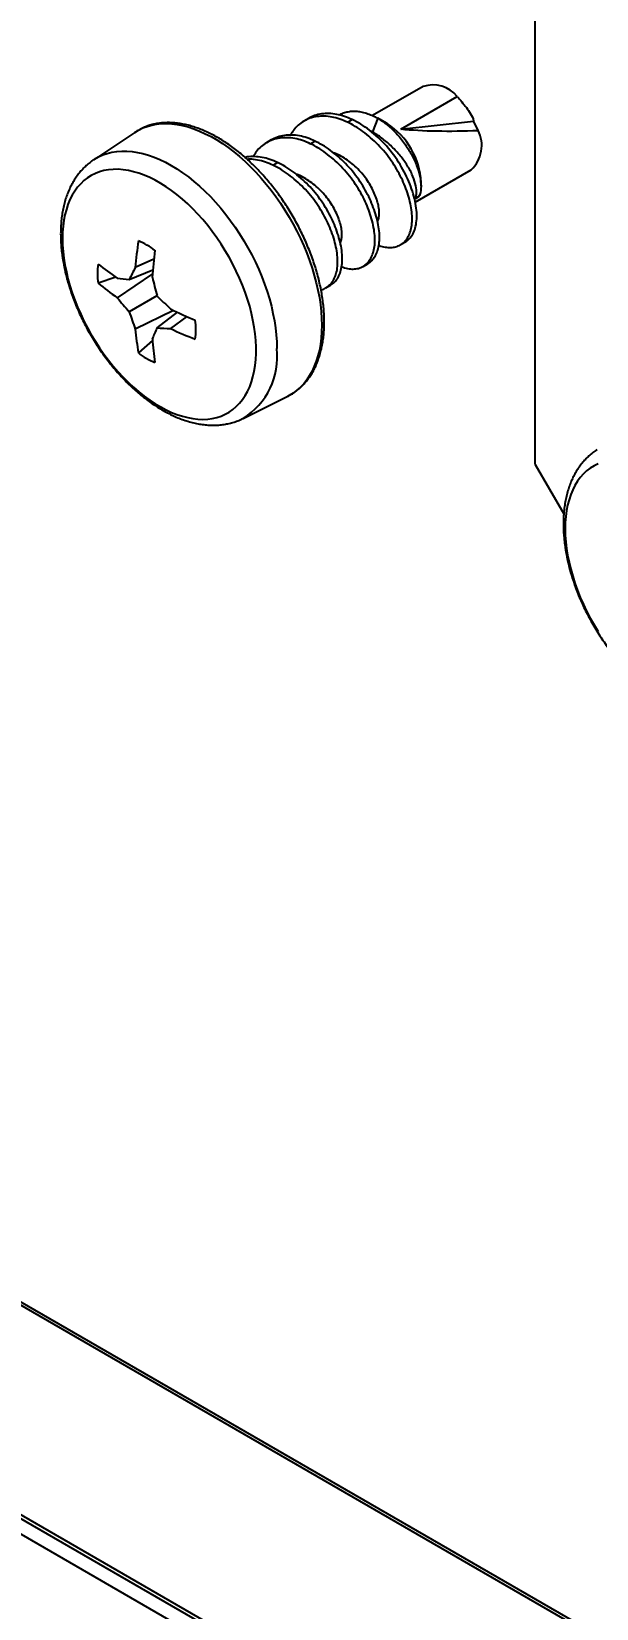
# Model space of a CAD drawing. Extents: x -0.1 to 12.3, y -8.6 to 0.1.
# Drawn here: x 1.294 to 1.89, y -7.258 to -5.594 of the extents above; entities that cross this region are included whole.
import ezdxf
from ezdxf import colors
from ezdxf.entities.mleader import LeaderData, LeaderLine
from ezdxf.math import Vec2, Vec3

# ---------------------------------------------------------------- set-up
doc = ezdxf.new("R2010")
doc.units = 0
doc.header["$LTSCALE"] = 0.5
doc.header["$MEASUREMENT"] = 0
for name, color, linetype in [('Brackets', 181, 'CONTINUOUS'), ('Dimension', 10, 'CONTINUOUS'), ('FAB DWG', 221, 'CONTINUOUS'), ('Hardware', 242, 'CONTINUOUS'), ('Housing', 150, 'CONTINUOUS')]:
    doc.layers.add(name, color=color, linetype=linetype)
doc.styles.get("Standard").update_dxf_attribs({"font": 'arial.ttf'})

msp = doc.modelspace()

# ---------------------------------------------------------------- linework, layer by layer
at = {"layer": 'Brackets', "linetype": 'Continuous', "lineweight": 25, "transparency": 16777216}
for q in [(1.8253, -4.8327), (1.8553, -6.103)]:
    msp.add_line((1.8253, -6.051), q, dxfattribs=at)
at = {"layer": 'Dimension', "transparency": 16777216}
msp.add_open_spline([(0.2566, -7.2276), (0.0639, -5.6495), (1.4465, -4.8647), (2.829, -4.0798), (2.6363, -2.5017)], degree=3, dxfattribs=at)
at = {"layer": 'Hardware', "linetype": 'Continuous', "lineweight": 25, "transparency": 16777216}
for p, q in [((1.7069, -5.6525), (1.6537, -5.6832)), ((1.6835, -5.6973), (1.7429, -5.663)), ((1.5861, -5.6861), (1.5812, -5.6889)), ((1.6272, -5.6901), (1.6321, -5.6873)), ((1.6593, -5.686), (1.6537, -5.7004)), ((1.6689, -5.6916), (1.6593, -5.686)), ((1.4028, -5.7008), (1.3595, -5.7297)), ((1.6537, -5.7004), (1.6516, -5.6997)), ((1.6835, -5.6973), (1.7602, -5.6889)), ((1.5468, -5.7088), (1.542, -5.7116)), ((1.5879, -5.7128), (1.5928, -5.71)), ((1.5486, -5.7354), (1.5535, -5.7326)), ((1.6987, -5.7743), (1.7576, -5.7403)), ((1.7048, -5.7577), (1.7048, -5.7536)), ((1.7012, -5.7695), (1.6988, -5.7709)), ((1.6829, -5.8196), (1.6878, -5.8168)), ((1.423, -5.8347), (1.4033, -5.8435)), ((1.3828, -5.8535), (1.3642, -5.8598)), ((1.4216, -5.8501), (1.3842, -5.8753)), ((1.4219, -5.846), (1.3969, -5.8562)), ((1.6436, -5.8423), (1.6485, -5.8395)), ((1.6043, -5.8649), (1.6092, -5.8621)), ((1.4262, -5.8731), (1.3969, -5.89)), ((1.4438, -5.8886), (1.4033, -5.9084)), ((1.4475, -5.8903), (1.4262, -5.9069)), ((1.4578, -5.8951), (1.4404, -5.9077)), ((1.4215, -5.9204), (1.4067, -5.9334)), ((1.5171, -6.0025), (1.5637, -5.9795)), ((1.5638, -5.9794), (1.5637, -5.9795))]:
    msp.add_line(p, q, dxfattribs=at)
at = {"layer": 'Hardware', "linetype": 'Continuous', "lineweight": 25, "transparency": 16777216, "flags": 128}
for points in [[(1.4028, -5.7008), (1.4068, -5.6984), (1.4112, -5.6962), (1.4159, -5.6945), (1.4208, -5.6931), (1.4258, -5.6921), (1.431, -5.6916), (1.4364, -5.6915), (1.4419, -5.6918), (1.4476, -5.6925), (1.4533, -5.6936), (1.4592, -5.6951), (1.4651, -5.6971), (1.4711, -5.6994), (1.4771, -5.7022), (1.4832, -5.7053), (1.4892, -5.7088), (1.4953, -5.7127), (1.5013, -5.7169), (1.5073, -5.7214), (1.5132, -5.7263), (1.5191, -5.7316), (1.5248, -5.7371), (1.5305, -5.7429), (1.536, -5.749), (1.5414, -5.7553), (1.5466, -5.7619), (1.5516, -5.7686), (1.5565, -5.7756), (1.5612, -5.7828), (1.5656, -5.7901), (1.5699, -5.7976), (1.5738, -5.8051), (1.5776, -5.8128), (1.5811, -5.8205), (1.5843, -5.8283), (1.5872, -5.8361), (1.5899, -5.844), (1.5922, -5.8518), (1.5943, -5.8595), (1.596, -5.8673), (1.5975, -5.8749), (1.5986, -5.8824), (1.5994, -5.8898), (1.5999, -5.8971), (1.6, -5.9042), (1.5999, -5.9111), (1.5994, -5.9178), (1.5986, -5.9242), (1.5975, -5.9305), (1.596, -5.9364), (1.5943, -5.9421), (1.5922, -5.9475), (1.5899, -5.9526), (1.5872, -5.9574), (1.5843, -5.9618), (1.5811, -5.9659), (1.5776, -5.9696), (1.5738, -5.9729), (1.5699, -5.9759), (1.5656, -5.9785), (1.5638, -5.9794)], [(1.3595, -5.7297), (1.3603, -5.7292), (1.3646, -5.7267), (1.3691, -5.7246), (1.3738, -5.723), (1.3787, -5.7217), (1.3837, -5.7209), (1.389, -5.7205), (1.3944, -5.7206), (1.4, -5.721), (1.4056, -5.7219), (1.4114, -5.7232), (1.4173, -5.7249), (1.4232, -5.727), (1.4292, -5.7295), (1.4352, -5.7324), (1.4412, -5.7357), (1.4473, -5.7394), (1.4533, -5.7434), (1.4593, -5.7478), (1.4652, -5.7525), (1.471, -5.7576), (1.4768, -5.763), (1.4825, -5.7686), (1.488, -5.7746), (1.4934, -5.7808), (1.4987, -5.7873), (1.5038, -5.794), (1.5087, -5.8009), (1.5134, -5.808), (1.5179, -5.8152), (1.5222, -5.8226), (1.5262, -5.8301), (1.53, -5.8377), (1.5335, -5.8454), (1.5367, -5.8532), (1.5397, -5.861), (1.5424, -5.8688), (1.5448, -5.8765), (1.5469, -5.8843), (1.5486, -5.892), (1.5501, -5.8996), (1.5512, -5.9071), (1.552, -5.9145), (1.5525, -5.9217), (1.5527, -5.9288)], [(1.3265, -5.8127), (1.3267, -5.8195), (1.3272, -5.8264), (1.328, -5.8335), (1.3291, -5.8407), (1.3306, -5.848), (1.3323, -5.8554), (1.3344, -5.8628), (1.3368, -5.8703), (1.3395, -5.8777), (1.3424, -5.8852), (1.3457, -5.8926), (1.3492, -5.8999), (1.3529, -5.9071), (1.3569, -5.9143), (1.3612, -5.9213), (1.3656, -5.9281), (1.3703, -5.9347), (1.3751, -5.9412), (1.3801, -5.9474), (1.3853, -5.9534), (1.3906, -5.9591), (1.396, -5.9646), (1.4015, -5.9697), (1.4071, -5.9745), (1.4128, -5.9791), (1.4186, -5.9832), (1.4243, -5.987), (1.4301, -5.9904), (1.4359, -5.9935), (1.4416, -5.9962), (1.4473, -5.9984), (1.453, -6.0003), (1.4586, -6.0017), (1.464, -6.0027), (1.4694, -6.0034), (1.4746, -6.0035), (1.4797, -6.0033), (1.4846, -6.0026), (1.4894, -6.0016), (1.4939, -6.0001), (1.4983, -5.9982), (1.5024, -5.9959), (1.5063, -5.9931), (1.5099, -5.99), (1.5133, -5.9866), (1.5164, -5.9827), (1.5192, -5.9785), (1.5217, -5.974), (1.524, -5.9691), (1.5259, -5.9639), (1.5275, -5.9585), (1.5288, -5.9527), (1.5298, -5.9467), (1.5304, -5.9404), (1.5308, -5.9339), (1.5308, -5.9273), (1.5304, -5.9204), (1.5298, -5.9134), (1.5288, -5.9063), (1.5275, -5.899), (1.5259, -5.8917), (1.524, -5.8843), (1.5217, -5.8768), (1.5192, -5.8694), (1.5164, -5.8619), (1.5133, -5.8545), (1.5099, -5.8471), (1.5063, -5.8398), (1.5024, -5.8326), (1.4983, -5.8256), (1.4939, -5.8186), (1.4894, -5.8119), (1.4846, -5.8053), (1.4797, -5.799), (1.4746, -5.7929), (1.4694, -5.787), (1.464, -5.7815), (1.4586, -5.7762), (1.453, -5.7712), (1.4473, -5.7665), (1.4416, -5.7622), (1.4359, -5.7582), (1.4301, -5.7546), (1.4243, -5.7513), (1.4186, -5.7485), (1.4128, -5.746), (1.4071, -5.7439), (1.4015, -5.7423), (1.396, -5.7411), (1.3906, -5.7402), (1.3853, -5.7398), (1.3801, -5.7399), (1.3751, -5.7403), (1.3703, -5.7412), (1.3656, -5.7425), (1.3612, -5.7442), (1.3569, -5.7463), (1.3529, -5.7488), (1.3492, -5.7517), (1.3457, -5.755), (1.3424, -5.7586), (1.3395, -5.7627), (1.3368, -5.767), (1.3344, -5.7717), (1.3323, -5.7768), (1.3306, -5.7821), (1.3291, -5.7877), (1.328, -5.7936), (1.3272, -5.7998), (1.3267, -5.8061), (1.3265, -5.8127)], [(1.8898, -6.0358), (1.8906, -6.0353)], [(1.8915, -6.0503), (1.8873, -6.0524), (1.8833, -6.0549), (1.8795, -6.0578), (1.876, -6.0611), (1.8728, -6.0648), (1.8698, -6.0688), (1.8671, -6.0732), (1.8648, -6.0779), (1.8627, -6.0829), (1.8609, -6.0883), (1.8594, -6.0939), (1.8583, -6.0998), (1.8575, -6.1059), (1.857, -6.1123), (1.8568, -6.1189)], [(1.8568, -6.1189), (1.857, -6.1256), (1.8575, -6.1326), (1.8583, -6.1396), (1.8594, -6.1468), (1.8609, -6.1541), (1.8627, -6.1615), (1.8648, -6.1689), (1.8671, -6.1764), (1.8698, -6.1839), (1.8728, -6.1913), (1.876, -6.1987), (1.8795, -6.206), (1.8833, -6.2133), (1.8873, -6.2204), (1.8915, -6.2274)]]:
    msp.add_lwpolyline(points, dxfattribs=at)
at = {"layer": 'Hardware', "linetype": 'Continuous', "lineweight": 25, "transparency": 16777216}
for centre, radius, start, end in [((1.7177, -5.6826), 0.0319, 37.7966, 109.664), ((1.6276, -5.7568), 0.0772, 2.3762, 57.6184), ((1.7337, -5.7145), 0.0351, 312.8388, 26.7548), ((1.6864, -5.7529), 0.0219, 304.3394, 321.8962), ((1.8333, -5.8805), 0.4316, 171.3015, 175.0724), ((1.3812, -5.8793), 0.0689, 51.6399, 68.3655), ((1.9699, -5.8918), 0.55, 173.0498, 176.0403), ((1.4324, -5.8498), 0.069, 171.6386, 188.3614), ((1.5849, -5.5603), 0.3561, 231.6968, 235.6921), ((1.4432, -5.4515), 0.4073, 261.6677, 263.4715), ((1.7338, -6.0178), 0.3736, 152.1901, 154.3687), ((1.9539, -5.7277), 0.5473, 193.3226, 195.3992), ((1.5599, -5.6269), 0.3042, 229.9617, 234.7228), ((1.7227, -5.5957), 0.439, 219.5573, 222.0957), ((1.8159, -5.4888), 0.5473, 224.6014, 226.678), ((1.6818, -5.3928), 0.55, 243.9623, 246.9525), ((1.8147, -5.755), 0.439, 197.9049, 200.4431), ((1.3983, -5.9089), 0.069, 351.6386, 8.3614), ((1.7063, -5.8804), 0.3043, 185.2798, 190.0406), ((1.7997, -6.0691), 0.4072, 156.5358, 158.3402), ((1.7765, -5.892), 0.3562, 184.3107, 188.3058), ((1.4546, -5.5343), 0.3737, 265.6382, 267.8164), ((1.6233, -5.5168), 0.4316, 244.9303, 248.7011), ((1.4494, -5.8794), 0.0689, 231.6399, 248.3655), ((1.4765, -5.9374), 0.0767, 301.904, 6.4777)]:
    msp.add_arc(centre, radius, start, end, dxfattribs=at)
msp.add_ellipse((1.7523, -5.6848), major_axis=(0.1029, 0.0027), ratio=0.13959, start_param=3.975591, end_param=4.832448, dxfattribs=at)
for points, knots in [([(1.7429, -5.663), (1.7462, -5.6668), (1.7495, -5.6707), (1.7541, -5.6768), (1.7556, -5.6789), (1.7584, -5.6834), (1.7596, -5.6858), (1.7602, -5.6889)], [0, 0, 0, 0, 0.5, 0.5, 0.75, 0.75, 1, 1, 1, 1]), ([(1.6272, -5.6901), (1.6245, -5.6889), (1.619, -5.6865), (1.6108, -5.6845), (1.6027, -5.6835), (1.5949, -5.684), (1.5875, -5.6858), (1.5809, -5.6888), (1.5752, -5.693), (1.5705, -5.6979), (1.5681, -5.7019), (1.567, -5.7037)], [0, 0, 0, 0, 0.109593, 0.222111, 0.336671, 0.45228, 0.567888, 0.682448, 0.794967, 0.904559, 1, 1, 1, 1]), ([(1.6321, -5.6873), (1.6294, -5.6861), (1.6239, -5.6837), (1.6157, -5.6816), (1.6076, -5.6807), (1.5997, -5.6812), (1.5925, -5.6829), (1.5882, -5.685), (1.5861, -5.6861)], [0, 0, 0, 0, 0.161536, 0.327386, 0.496243, 0.666647, 0.83705, 1, 1, 1, 1]), ([(1.6184, -5.6825), (1.6199, -5.6817), (1.6228, -5.6802), (1.6278, -5.6789), (1.6331, -5.6783), (1.6386, -5.6786), (1.6442, -5.6797), (1.65, -5.6815), (1.655, -5.6837), (1.6581, -5.6854), (1.6593, -5.686)], [0, 0, 0, 0, 0.13699, 0.268557, 0.400557, 0.532124, 0.661652, 0.791593, 0.92112, 1, 1, 1, 1]), ([(1.6877, -5.8168), (1.6895, -5.8158), (1.691, -5.8146), (1.6938, -5.8116), (1.695, -5.81), (1.6981, -5.8043), (1.6995, -5.7996), (1.7006, -5.7887), (1.7002, -5.7824), (1.6978, -5.7691), (1.6957, -5.7621), (1.6902, -5.7483), (1.6869, -5.7416), (1.6786, -5.7281), (1.6737, -5.7214), (1.6627, -5.709), (1.6566, -5.7034), (1.6443, -5.6939), (1.6381, -5.6901), (1.6321, -5.6873)], [0, 0, 0, 0, 0.0625, 0.0625, 0.125, 0.125, 0.25, 0.25, 0.375, 0.375, 0.5, 0.5, 0.625, 0.625, 0.75, 0.75, 0.875, 0.875, 1, 1, 1, 1]), ([(1.6593, -5.686), (1.6658, -5.6898), (1.6725, -5.6953), (1.6816, -5.7051), (1.6846, -5.7087), (1.6899, -5.7162), (1.6924, -5.72), (1.6967, -5.7279), (1.6986, -5.7318), (1.7016, -5.7396), (1.7028, -5.7435), (1.7043, -5.7508), (1.7047, -5.7543), (1.7048, -5.7608), (1.7044, -5.7637), (1.7036, -5.7664)], [0, 0, 0, 0, 0.25, 0.25, 0.375, 0.375, 0.5, 0.5, 0.625, 0.625, 0.75, 0.75, 0.875, 0.875, 1, 1, 1, 1]), ([(1.5638, -5.9794), (1.5641, -5.9792), (1.566, -5.9784), (1.5691, -5.9765), (1.5732, -5.9737), (1.577, -5.9705), (1.5806, -5.9671), (1.5839, -5.9632), (1.587, -5.9591), (1.5899, -5.9547), (1.5925, -5.9499), (1.5948, -5.9448), (1.5968, -5.9395), (1.5985, -5.9339), (1.6, -5.9281), (1.6011, -5.922), (1.602, -5.9157), (1.6025, -5.9092), (1.6027, -5.9025), (1.6027, -5.8957), (1.6023, -5.8887), (1.6016, -5.8816), (1.6006, -5.8744), (1.5994, -5.8671), (1.5978, -5.8598), (1.596, -5.8524), (1.5939, -5.8449), (1.5915, -5.8375), (1.5888, -5.83), (1.5859, -5.8226), (1.5828, -5.8152), (1.5794, -5.8078), (1.5757, -5.8006), (1.5719, -5.7934), (1.5678, -5.7864), (1.5635, -5.7795), (1.5591, -5.7727), (1.5544, -5.7661), (1.5496, -5.7597), (1.5446, -5.7535), (1.5394, -5.7475), (1.5342, -5.7417), (1.5288, -5.7361), (1.5233, -5.7309), (1.5177, -5.7259), (1.512, -5.7211), (1.5062, -5.7167), (1.5004, -5.7126), (1.4946, -5.7088), (1.4887, -5.7053), (1.4828, -5.7022), (1.4768, -5.6994), (1.4709, -5.697), (1.4651, -5.695), (1.4593, -5.6933), (1.4535, -5.692), (1.4478, -5.6911), (1.4422, -5.6906), (1.4368, -5.6905), (1.4314, -5.6908), (1.4262, -5.6915), (1.4212, -5.6926), (1.4164, -5.694), (1.4117, -5.6959), (1.4073, -5.6981), (1.4043, -5.6998), (1.4029, -5.7008), (1.4027, -5.7009)], [0, 0, 0, 0, 0.003371, 0.0186, 0.033815, 0.049035, 0.064287, 0.079596, 0.094981, 0.110453, 0.126019, 0.141676, 0.157417, 0.173231, 0.189105, 0.205025, 0.220978, 0.236953, 0.25294, 0.268932, 0.284922, 0.300907, 0.316884, 0.332852, 0.34881, 0.36476, 0.3807, 0.396631, 0.412556, 0.428473, 0.444385, 0.460293, 0.476198, 0.492101, 0.508003, 0.523905, 0.539809, 0.555715, 0.571625, 0.58754, 0.603461, 0.61939, 0.635327, 0.651274, 0.667231, 0.683199, 0.69918, 0.715172, 0.731175, 0.747188, 0.76321, 0.779235, 0.795258, 0.811271, 0.827263, 0.843222, 0.859135, 0.874987, 0.890764, 0.906452, 0.922044, 0.937538, 0.952939, 0.968259, 0.983519, 0.998743, 1, 1, 1, 1]), ([(1.5928, -5.71), (1.5901, -5.7088), (1.5846, -5.7064), (1.5764, -5.7043), (1.5683, -5.7034), (1.5605, -5.7039), (1.5532, -5.7055), (1.5489, -5.7077), (1.5468, -5.7088)], [0, 0, 0, 0, 0.161536, 0.327386, 0.496243, 0.666647, 0.83705, 1, 1, 1, 1]), ([(1.6603, -5.8199), (1.6604, -5.82), (1.6627, -5.821), (1.6669, -5.8219), (1.6729, -5.8225), (1.6783, -5.8217), (1.6832, -5.8197), (1.6873, -5.8165), (1.6907, -5.8121), (1.6932, -5.8068), (1.6949, -5.8004), (1.6955, -5.7931), (1.6952, -5.7849), (1.6938, -5.7762), (1.6914, -5.7671), (1.6882, -5.7579), (1.6841, -5.7488), (1.6792, -5.7397), (1.6735, -5.7307), (1.6669, -5.722), (1.6596, -5.7138), (1.6517, -5.7063), (1.6436, -5.6998), (1.6354, -5.6943), (1.6299, -5.6915), (1.6272, -5.6901)], [0, 0, 0, 0, 0.0018431, 0.0470336, 0.0926056, 0.1381614, 0.1833039, 0.2285443, 0.2726082, 0.3166721, 0.3619125, 0.4079734, 0.4544562, 0.5009389, 0.5469998, 0.5922402, 0.6363041, 0.680368, 0.7256084, 0.7716693, 0.8181521, 0.8646348, 0.9106957, 0.9559361, 1, 1, 1, 1]), ([(1.6988, -5.7709), (1.6996, -5.7688), (1.7, -5.7664), (1.7, -5.7609), (1.6996, -5.7579), (1.6979, -5.7516), (1.6967, -5.7482), (1.6936, -5.7413), (1.6916, -5.7379), (1.6871, -5.7309), (1.6845, -5.7275), (1.679, -5.721), (1.6759, -5.7178), (1.6697, -5.7119), (1.6664, -5.7092), (1.66, -5.7043), (1.6568, -5.7022), (1.6537, -5.7004)], [0, 0, 0, 0, 0.125, 0.125, 0.25, 0.25, 0.375, 0.375, 0.5, 0.5, 0.625, 0.625, 0.75, 0.75, 0.875, 0.875, 1, 1, 1, 1]), ([(1.5879, -5.7128), (1.5852, -5.7116), (1.5798, -5.7092), (1.5715, -5.7071), (1.5634, -5.7062), (1.5556, -5.7067), (1.5483, -5.7084), (1.5417, -5.7115), (1.5359, -5.7157), (1.5312, -5.7206), (1.5288, -5.7246), (1.5277, -5.7264)], [0, 0, 0, 0, 0.109593, 0.222111, 0.336671, 0.45228, 0.567888, 0.682448, 0.794967, 0.904559, 1, 1, 1, 1]), ([(1.621, -5.8426), (1.6231, -5.8433), (1.6274, -5.8447), (1.6334, -5.8452), (1.6389, -5.8445), (1.6438, -5.8424), (1.648, -5.8391), (1.6514, -5.8348), (1.6539, -5.8294), (1.6556, -5.8231), (1.6563, -5.8158), (1.6559, -5.8076), (1.6545, -5.7989), (1.6521, -5.7898), (1.6489, -5.7806), (1.6448, -5.7714), (1.64, -5.7623), (1.6342, -5.7534), (1.6276, -5.7447), (1.6203, -5.7365), (1.6124, -5.729), (1.6043, -5.7225), (1.5961, -5.7169), (1.5906, -5.7141), (1.5879, -5.7128)], [0, 0, 0, 0, 0.044263, 0.090747, 0.13723, 0.183292, 0.228533, 0.272597, 0.316662, 0.361903, 0.407965, 0.454448, 0.500931, 0.546993, 0.592234, 0.636299, 0.680363, 0.725604, 0.771666, 0.818149, 0.864633, 0.910694, 0.955935, 1, 1, 1, 1]), ([(1.6485, -5.8394), (1.6485, -5.8394), (1.6502, -5.8387), (1.6528, -5.8362), (1.6563, -5.832), (1.6588, -5.8266), (1.6605, -5.8203), (1.6611, -5.8129), (1.6608, -5.8048), (1.6594, -5.7961), (1.657, -5.787), (1.6537, -5.7778), (1.6497, -5.7686), (1.6448, -5.7595), (1.6391, -5.7505), (1.6325, -5.7418), (1.6252, -5.7336), (1.6173, -5.7262), (1.6092, -5.7197), (1.601, -5.7141), (1.5955, -5.7113), (1.5928, -5.71)], [0, 0, 0, 0, 0.001969, 0.057255, 0.111102, 0.16495, 0.220235, 0.276523, 0.333327, 0.39013, 0.446418, 0.501704, 0.555551, 0.609399, 0.664684, 0.720972, 0.777776, 0.834579, 0.890867, 0.946152, 1, 1, 1, 1]), ([(1.3595, -5.7297), (1.3592, -5.7299), (1.3575, -5.731), (1.3545, -5.7333), (1.3506, -5.7367), (1.3469, -5.7405), (1.3434, -5.7446), (1.3403, -5.749), (1.3373, -5.7537), (1.3347, -5.7587), (1.3323, -5.764), (1.3303, -5.7696), (1.3285, -5.7754), (1.3271, -5.7815), (1.326, -5.7878), (1.3252, -5.7943), (1.3247, -5.801), (1.3246, -5.8055), (1.3246, -5.8078)], [0, 0, 0, 0, 0.0109, 0.073394, 0.135987, 0.198857, 0.262164, 0.326047, 0.390615, 0.455938, 0.522046, 0.588924, 0.656516, 0.724734, 0.793466, 0.862594, 0.932, 1, 1, 1, 1]), ([(1.5535, -5.7326), (1.5508, -5.7315), (1.5453, -5.7291), (1.5371, -5.727), (1.529, -5.7262), (1.523, -5.7263), (1.5199, -5.7271), (1.5192, -5.7273)], [0, 0, 0, 0, 0.225964, 0.457962, 0.694168, 0.932536, 1, 1, 1, 1]), ([(1.5486, -5.7354), (1.5459, -5.7343), (1.5405, -5.7319), (1.5323, -5.7299), (1.5258, -5.729), (1.5224, -5.7292), (1.5215, -5.7293)], [0, 0, 0, 0, 0.290519, 0.588794, 0.89248, 1, 1, 1, 1]), ([(1.5993, -5.867), (1.5994, -5.8669), (1.6013, -5.8667), (1.6045, -5.865), (1.6087, -5.8618), (1.6121, -5.8575), (1.6146, -5.8521), (1.6163, -5.8458), (1.617, -5.8384), (1.6166, -5.8303), (1.6152, -5.8216), (1.6128, -5.8125), (1.6096, -5.8033), (1.6055, -5.7941), (1.6007, -5.785), (1.5949, -5.776), (1.5883, -5.7673), (1.581, -5.7591), (1.5732, -5.7517), (1.565, -5.7452), (1.5568, -5.7396), (1.5513, -5.7368), (1.5486, -5.7354)], [0, 0, 0, 0, 0.002595, 0.055844, 0.108145, 0.159086, 0.210027, 0.262328, 0.315577, 0.369315, 0.423052, 0.476301, 0.528602, 0.579543, 0.630484, 0.682785, 0.736034, 0.789772, 0.843509, 0.896758, 0.949059, 1, 1, 1, 1]), ([(1.6092, -5.8621), (1.6092, -5.8621), (1.6109, -5.8614), (1.6135, -5.8589), (1.617, -5.8547), (1.6195, -5.8493), (1.6212, -5.8429), (1.6218, -5.8356), (1.6215, -5.8275), (1.6201, -5.8188), (1.6177, -5.8097), (1.6145, -5.8005), (1.6104, -5.7913), (1.6055, -5.7822), (1.5998, -5.7732), (1.5932, -5.7645), (1.5859, -5.7563), (1.578, -5.7489), (1.5699, -5.7423), (1.5617, -5.7368), (1.5562, -5.734), (1.5535, -5.7326)], [0, 0, 0, 0, 0.001969, 0.057255, 0.111102, 0.16495, 0.220235, 0.276523, 0.333327, 0.39013, 0.446418, 0.501704, 0.555551, 0.609399, 0.664684, 0.720972, 0.777776, 0.834579, 0.890867, 0.946152, 1, 1, 1, 1]), ([(1.6589, -5.7947), (1.6589, -5.7945), (1.6597, -5.7933), (1.6604, -5.7902), (1.6608, -5.7853), (1.6602, -5.7795), (1.6587, -5.7733), (1.6563, -5.7667), (1.6533, -5.7601), (1.6495, -5.7535), (1.6449, -5.747), (1.6396, -5.7408), (1.6336, -5.7351), (1.6273, -5.7301), (1.6208, -5.7261), (1.6158, -5.7235), (1.613, -5.7226), (1.6123, -5.7224)], [0, 0, 0, 0, 0.0082981, 0.0813808, 0.1564293, 0.2325031, 0.3085768, 0.3836254, 0.4567081, 0.5283631, 0.6021974, 0.677698, 0.7538874, 0.8297308, 0.9042223, 0.9764654, 1, 1, 1, 1]), ([(1.6196, -5.8173), (1.6197, -5.8172), (1.6204, -5.816), (1.6211, -5.8129), (1.6215, -5.808), (1.6209, -5.8022), (1.6194, -5.7959), (1.6171, -5.7894), (1.614, -5.7828), (1.6102, -5.7761), (1.6056, -5.7697), (1.6003, -5.7635), (1.5943, -5.7578), (1.588, -5.7528), (1.5816, -5.7488), (1.5766, -5.7462), (1.5737, -5.7453), (1.5731, -5.7451)], [0, 0, 0, 0, 0.008298, 0.081381, 0.156429, 0.232503, 0.308577, 0.383625, 0.456708, 0.528363, 0.602197, 0.677698, 0.753887, 0.829731, 0.904222, 0.976465, 1, 1, 1, 1]), ([(1.3246, -5.8078), (1.3246, -5.809), (1.3246, -5.8126), (1.3249, -5.8186), (1.3256, -5.8258), (1.3265, -5.833), (1.3278, -5.8404), (1.3294, -5.8478), (1.3312, -5.8552), (1.3334, -5.8626), (1.3358, -5.87), (1.3385, -5.8774), (1.3414, -5.8848), (1.3446, -5.8921), (1.348, -5.8993), (1.3517, -5.9065), (1.3556, -5.9135), (1.3598, -5.9204), (1.3641, -5.9272), (1.3686, -5.9338), (1.3733, -5.9402), (1.3782, -5.9465), (1.3833, -5.9525), (1.3885, -5.9584), (1.3938, -5.9639), (1.3993, -5.9693), (1.4049, -5.9743), (1.4107, -5.9791), (1.4165, -5.9836), (1.4224, -5.9878), (1.4284, -5.9916), (1.4344, -5.9952), (1.4405, -5.9983), (1.4466, -6.0012), (1.4527, -6.0036), (1.4589, -6.0056), (1.465, -6.0073), (1.471, -6.0085), (1.477, -6.0093), (1.4829, -6.0097), (1.4887, -6.0097), (1.4943, -6.0093), (1.4997, -6.0084), (1.505, -6.0072), (1.5101, -6.0056), (1.5141, -6.004), (1.5163, -6.0029), (1.517, -6.0025)], [0, 0, 0, 0, 0.012399, 0.035509, 0.058597, 0.081665, 0.104705, 0.127713, 0.150687, 0.17363, 0.196541, 0.219425, 0.242285, 0.265126, 0.287952, 0.310768, 0.333578, 0.356387, 0.3792, 0.402021, 0.424854, 0.447705, 0.470578, 0.493479, 0.516412, 0.539381, 0.56239, 0.585441, 0.608536, 0.631673, 0.654851, 0.678062, 0.701294, 0.724525, 0.747727, 0.770866, 0.793902, 0.816793, 0.839492, 0.86196, 0.884167, 0.906096, 0.927746, 0.949133, 0.970287, 0.991251, 1, 1, 1, 1]), ([(1.8898, -6.0359), (1.8896, -6.036), (1.8878, -6.0371), (1.8849, -6.0394), (1.8809, -6.0429), (1.8772, -6.0467), (1.8738, -6.0507), (1.8706, -6.0551), (1.8677, -6.0599), (1.865, -6.0649), (1.8627, -6.0702), (1.8606, -6.0757), (1.8589, -6.0816), (1.8574, -6.0877), (1.8563, -6.094), (1.8555, -6.1005), (1.855, -6.1071), (1.855, -6.1117), (1.8549, -6.1139)], [0, 0, 0, 0, 0.0109, 0.073394, 0.135987, 0.198857, 0.262164, 0.326047, 0.390615, 0.455938, 0.522046, 0.588924, 0.656516, 0.724734, 0.793466, 0.862594, 0.932, 1, 1, 1, 1]), ([(1.8549, -6.1139), (1.8549, -6.1152), (1.855, -6.1188), (1.8553, -6.1247), (1.8559, -6.1319), (1.8569, -6.1392), (1.8581, -6.1465), (1.8597, -6.1539), (1.8615, -6.1613), (1.8637, -6.1688), (1.8661, -6.1762), (1.8688, -6.1836), (1.8717, -6.191), (1.8749, -6.1983), (1.8784, -6.2055), (1.8821, -6.2126), (1.886, -6.2197), (1.8901, -6.2266), (1.8944, -6.2334), (1.8989, -6.24), (1.9037, -6.2464), (1.9085, -6.2526), (1.9136, -6.2587), (1.9188, -6.2645), (1.9242, -6.2701), (1.9297, -6.2754), (1.9353, -6.2805), (1.941, -6.2853), (1.9468, -6.2898), (1.9527, -6.2939), (1.9587, -6.2978), (1.9647, -6.3013), (1.9708, -6.3045), (1.9769, -6.3073), (1.9831, -6.3097), (1.9892, -6.3118), (1.9953, -6.3134), (2.0014, -6.3146), (2.0073, -6.3155), (2.0132, -6.3159), (2.019, -6.3158), (2.0246, -6.3154), (2.0301, -6.3146), (2.0354, -6.3133), (2.0404, -6.3117), (2.0444, -6.3102), (2.0466, -6.309), (2.0473, -6.3087)], [0, 0, 0, 0, 0.012399, 0.035509, 0.058597, 0.081665, 0.104705, 0.127713, 0.150687, 0.17363, 0.196541, 0.219425, 0.242285, 0.265126, 0.287952, 0.310768, 0.333578, 0.356387, 0.3792, 0.402021, 0.424854, 0.447705, 0.470578, 0.493479, 0.516412, 0.539381, 0.56239, 0.585441, 0.608536, 0.631673, 0.654851, 0.678062, 0.701294, 0.724525, 0.747727, 0.770866, 0.793902, 0.816793, 0.839492, 0.86196, 0.884167, 0.906096, 0.927746, 0.949133, 0.970287, 0.991251, 1, 1, 1, 1])]:
    msp.add_open_spline(points, degree=3, knots=knots, dxfattribs=at)
for points in [[(1.765, -5.6987), (1.7635, -5.6955), (1.7619, -5.6922), (1.7602, -5.6889)], [(1.7036, -5.7664), (1.7031, -5.7677), (1.7023, -5.7687), (1.7012, -5.7695)]]:
    msp.add_open_spline(points, degree=3, dxfattribs=at)
at = {"layer": 'Housing', "linetype": 'Continuous', "lineweight": 25, "transparency": 16777216}
for p, q in [((0.249, -6.3412), (3.0293, -7.9462)), ((3.0272, -7.9417), (0.2494, -6.3381)), ((3.0378, -8.1723), (0.2287, -6.5507)), ((3.0343, -8.1744), (0.2285, -6.5546)), ((3.0272, -8.1866), (0.2277, -6.5705))]:
    msp.add_line(p, q, dxfattribs=at)

# ---------------------------------------------------------------- leaders
at = {"layer": 'FAB DWG', "transparency": 16777216}
ml = msp.add_multileader_mtext('Standard', dxfattribs=at)
ml.set_content('HW14204', color=256)
ml.set_leader_properties()
ml.build(insert=Vec2(0, 0))
ml.multileader.update_dxf_attribs({"dogleg_length": 0.36, "arrow_head_size": 0.15})
ctx = ml.context
ctx.base_point, ctx.char_height, ctx.arrow_head_size, ctx.landing_gap_size, ctx.plane_origin = Vec3(0.5251, -8.2304), 0.188, 0.15, 0.09, Vec3(7.8018, -4.9891)
notes = []
notes.append((ctx, [(1, (1, 1, 0), (2.0963, -8.2304), (-1, 0), 0.257, [(0, [(2.8199, -6.7279)], 0, [])])]))
ctx.mtext.insert, ctx.mtext.width, ctx.mtext.defined_height, ctx.mtext.flow_direction = Vec3(0.6151, -8.1348), 2.307685, 0.426, 5
for ctx, leaders in notes:
    for number, flags, end, landing, length, lines in leaders:
        leader = LeaderData()
        leader.index, (leader.has_last_leader_line, leader.has_dogleg_vector, leader.attachment_direction) = number, flags
        leader.last_leader_point, leader.dogleg_vector, leader.dogleg_length = Vec3(end), Vec3(landing), length
        for number, points, colour, breaks in lines:
            line = LeaderLine()
            line.index, line.vertices, line.color, line.breaks = number, Vec3.list(points), colors.encode_raw_color(colour), breaks
            leader.lines.append(line)
        ctx.leaders.append(leader)

doc.saveas('drawing.dxf')
